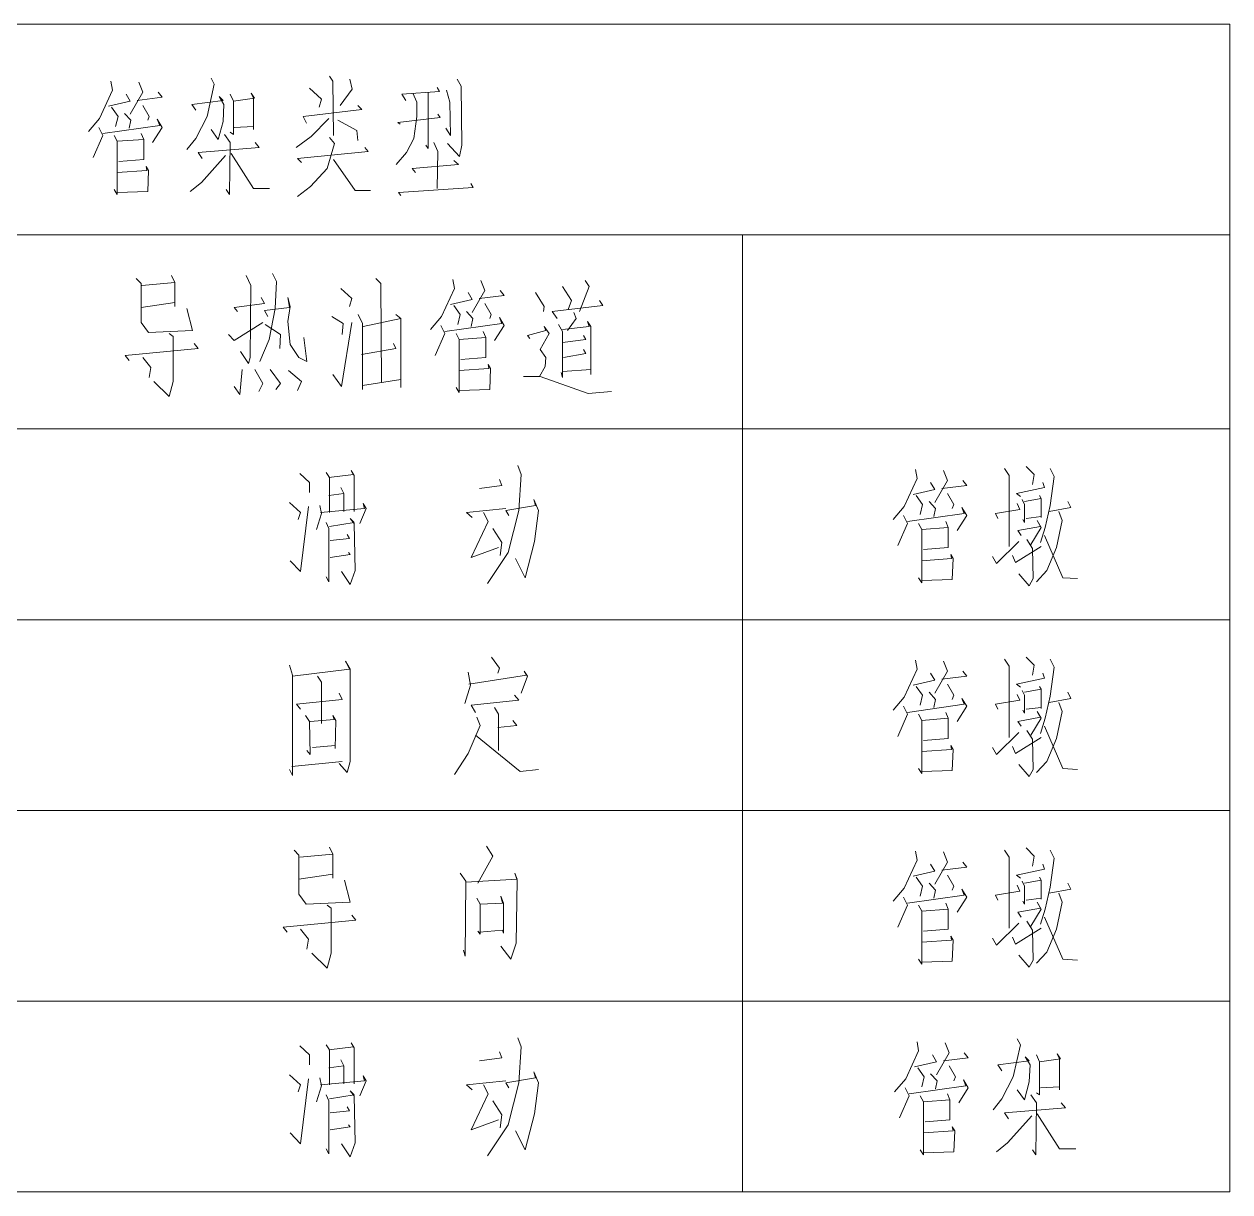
# Model space of a CAD drawing. Header units: millimetres. Extents: x 117 to 78452272, y 10 to 169749766.
# Drawn here: x 78435764 to 78440315, y 169715453 to 169719862 of the extents above; entities that cross this region are included whole.
import ezdxf

# ---------------------------------------------------------------- set-up
doc = ezdxf.new("R2010")
doc.units = ezdxf.units.MM

msp = doc.modelspace()

# ---------------------------------------------------------------- linework, layer by layer
at = {"color": 0, "lineweight": 0}
for points in [[(78431027.855, 169719861.631), (78440314.989, 169719861.631)], [(78440314.989, 169719861.631), (78440314.989, 169715452.914)], [(78440314.989, 169719861.631), (78440314.989, 169716172.977)], [(78436097.6, 169719611.698), (78436091.567, 169719645.741)], [(78436481.978, 169719634.537), (78436469.912, 169719656.945)], [(78436929.27, 169719645.741), (78436917.205, 169719664.701)], [(78436929.27, 169719645.741), (78436932.287, 169719441.486)], [(78437002.095, 169719615.577), (78436993.046, 169719653.497)], [(78437413.191, 169719626.781), (78437398.109, 169719653.497)], [(78436097.6, 169719611.698), (78436049.337, 169719505.693), (78436007.107, 169719456.568)], [(78436212.655, 169719604.373), (78436164.392, 169719521.206)], [(78436191.54, 169719573.778), (78436285.48, 169719585.412), (78436269.967, 169719604.373)], [(78436212.655, 169719604.373), (78436197.573, 169719641.863)], [(78436481.978, 169719634.537), (78436454.83, 169719513.449), (78436412.169, 169719430.282), (78436378.989, 169719388.483)], [(78436633.23, 169719581.534), (78436621.164, 169719600.495), (78436630.214, 169719581.534), (78436630.214, 169719464.325), (78436630.214, 169719475.529), (78436557.389, 169719471.65)], [(78436887.04, 169719577.656), (78436841.794, 169719619.455)], [(78437002.095, 169719615.577), (78436956.849, 169719554.817)], [(78437204.627, 169719573.778), (78437189.544, 169719596.616), (78437331.747, 169719607.82), (78437322.698, 169719622.902)], [(78437246.857, 169719566.452), (78437231.775, 169719600.495)], [(78437289.517, 169719392.361), (78437289.517, 169719604.373)], [(78437370.961, 169719566.452), (78437358.895, 169719611.698)], [(78437413.191, 169719626.781), (78437416.207, 169719403.996), (78437407.158, 169719362.197), (78437361.912, 169719411.322)], [(78436082.517, 169719551.37), (78436164.392, 169719570.33), (78436149.31, 169719596.616)], [(78436236.786, 169719513.449), (78436212.655, 169719554.817)], [(78436412.169, 169719536.288), (78436397.087, 169719558.696), (78436515.159, 169719573.778), (78436500.077, 169719588.86), (78436518.175, 169719558.696), (78436515.159, 169719494.489), (78436497.06, 169719426.404), (78436469.912, 169719464.325)], [(78436554.372, 169719570.33), (78436542.306, 169719596.616)], [(78436554.372, 169719570.33), (78436554.372, 169719445.364), (78436542.306, 169719453.121)], [(78436633.23, 169719581.534), (78436554.372, 169719570.33)], [(78436829.728, 169719487.163), (78436817.663, 169719513.449), (78437038.292, 169719539.735), (78437023.21, 169719554.817)], [(78436887.04, 169719577.656), (78436877.991, 169719547.492)], [(78437246.857, 169719566.452), (78437246.857, 169719513.449), (78437234.791, 169719430.282), (78437207.643, 169719377.279), (78437168.43, 169719332.033)], [(78437370.961, 169719566.452), (78437373.977, 169719441.486), (78437355.879, 169719468.203)], [(78436119.145, 169719513.449), (78436094.583, 169719547.492)], [(78436119.145, 169719513.449), (78436109.665, 169719475.529)], [(78436143.277, 169719524.653), (78436167.408, 169719498.367), (78436161.375, 169719468.203)], [(78436236.786, 169719513.449), (78436230.753, 169719498.367)], [(78437174.462, 169719490.611), (78437334.764, 169719509.571), (78437325.714, 169719521.206)], [(78436061.403, 169719441.486), (78436046.32, 169719471.65)], [(78436061.403, 169719449.243), (78436276, 169719479.407), (78436266.95, 169719502.245), (78436285.48, 169719471.65), (78436248.852, 169719415.2)], [(78436914.188, 169719505.693), (78436847.827, 169719437.608), (78436790.515, 169719396.24)], [(78437020.194, 169719460.446), (78436947.8, 169719498.367)], [(78437174.462, 169719490.611), (78437183.512, 169719483.285)], [(78436061.403, 169719441.486), (78436025.206, 169719358.319)], [(78436115.698, 169719419.078), (78436103.632, 169719441.486)], [(78436115.698, 169719419.078), (78436115.698, 169719218.702), (78436103.632, 169719237.662)], [(78436115.698, 169719419.078), (78436215.671, 169719426.404), (78436206.622, 169719449.243), (78436215.671, 169719426.404), (78436215.671, 169719350.993), (78436122.162, 169719343.237)], [(78436542.306, 169719415.2), (78436521.192, 169719445.364)], [(78436935.303, 169719411.322), (78436917.205, 169719434.16)], [(78437020.194, 169719460.446), (78437023.21, 169719422.526)], [(78436436.301, 169719354.441), (78436421.219, 169719377.279), (78436651.329, 169719396.24), (78436636.247, 169719415.2)], [(78436542.306, 169719415.2), (78436539.29, 169719218.702), (78436527.224, 169719237.662)], [(78436545.323, 169719373.401), (78436630.214, 169719241.109), (78436690.542, 169719241.109)], [(78436935.303, 169719411.322), (78436908.155, 169719316.951), (78436844.811, 169719248.866), (78436796.548, 169719210.945)], [(78436796.548, 169719354.441), (78437062.424, 169719381.158), (78437050.358, 169719396.24)], [(78437289.517, 169719392.361), (78437280.468, 169719403.996)], [(78437325.714, 169719381.158), (78437310.632, 169719415.2)], [(78437325.714, 169719381.158), (78437322.698, 169719241.109)], [(78436524.208, 169719366.075), (78436433.284, 169719263.948), (78436391.054, 169719229.905)], [(78436796.548, 169719354.441), (78436811.63, 169719339.359)], [(78437014.161, 169719233.784), (78436932.287, 169719350.993)], [(78437240.824, 169719301.869), (78437228.758, 169719316.951), (78437404.141, 169719332.033), (78437386.043, 169719347.115)], [(78436115.698, 169719301.869), (78436227.737, 169719309.194), (78436224.72, 169719324.277), (78436233.77, 169719309.194), (78436230.753, 169719229.905), (78436115.698, 169719226.027)], [(78437177.479, 169719226.027), (78437458.868, 169719244.988), (78437449.819, 169719260.07)], [(78437014.161, 169719233.784), (78437071.473, 169719233.784)], [(78437177.479, 169719226.027), (78437186.528, 169719214.823)], [(78433377.648, 169719065.726), (78440314.989, 169719065.726)], [(78438475.402, 169719065.726), (78438475.402, 169715452.914)], [(78436717.259, 169718890.343), (78436701.746, 169718920.507)], [(78436205.76, 169718882.586), (78436187.661, 169718901.546)], [(78436332.881, 169718886.464), (78436320.815, 169718912.75), (78436332.881, 169718886.464), (78436332.881, 169718795.541), (78436332.881, 169718810.623), (78436205.76, 169718791.662)], [(78436205.76, 169718882.586), (78436205.76, 169718735.212), (78436233.339, 169718697.292), (78436399.673, 169718705.048), (78436378.127, 169718788.215)], [(78436332.881, 169718886.464), (78436208.776, 169718874.829)], [(78436620.303, 169718874.829), (78436617.286, 169718602.921), (78436611.253, 169718580.082), (78436581.089, 169718625.328)], [(78436620.303, 169718874.829), (78436602.204, 169718912.75)], [(78436717.259, 169718890.343), (78436711.226, 169718788.215), (78436689.68, 169718671.006), (78436653.483, 169718587.838)], [(78437092.157, 169718901.546), (78437110.256, 169718882.586), (78437113.272, 169718508.119)], [(78437388.628, 169718863.626), (78437382.596, 169718897.668)], [(78437503.253, 169718856.3), (78437488.17, 169718893.79)], [(78437896.68, 169718871.382), (78437881.598, 169718893.79)], [(78436569.023, 169718776.58), (78436556.958, 169718791.662), (78436671.582, 169718807.175), (78436659.516, 169718829.583)], [(78436683.647, 169718758.051), (78436671.582, 169718780.459), (78436765.522, 169718791.662), (78436759.489, 169718829.583), (78436768.538, 169718795.541), (78436759.489, 169718739.09), (78436768.538, 169718652.045), (78436801.719, 169718602.921), (78436831.883, 169718587.838), (78436819.817, 169718678.331)], [(78436959.004, 169718863.626), (78437001.234, 169718825.705), (78436992.184, 169718795.541)], [(78437388.628, 169718863.626), (78437339.935, 169718758.051), (78437297.705, 169718708.495)], [(78437373.546, 169718803.297), (78437454.99, 169718822.258), (78437439.908, 169718848.544)], [(78437503.253, 169718856.3), (78437454.99, 169718773.133)], [(78437482.138, 169718825.705), (78437576.078, 169718837.34), (78437560.995, 169718856.3)], [(78437727.33, 169718795.541), (78437693.718, 169718848.544)], [(78437829.888, 169718818.379), (78437796.707, 169718871.382)], [(78437896.68, 169718871.382), (78437860.052, 169718776.58)], [(78437409.743, 169718765.377), (78437385.612, 169718799.419)], [(78437527.384, 169718765.377), (78437503.253, 169718807.175)], [(78437727.33, 169718795.541), (78437724.313, 169718776.58)], [(78437775.592, 169718750.294), (78437757.494, 169718776.58), (78437947.959, 169718799.419), (78437935.894, 169718818.379)], [(78437829.888, 169718818.379), (78437817.822, 169718784.337)], [(78436968.053, 169718731.334), (78436925.823, 169718758.051)], [(78437040.878, 169718731.334), (78437025.365, 169718765.377)], [(78437185.666, 169718750.294), (78437185.666, 169718489.589), (78437185.666, 169718519.754), (78437040.878, 169718496.915)], [(78437185.666, 169718750.294), (78437043.894, 169718720.13)], [(78437352, 169718701.17), (78437567.028, 169718731.334), (78437557.979, 169718754.173), (78437576.078, 169718724.008), (78437539.88, 169718667.127)], [(78437409.743, 169718765.377), (78437400.694, 169718727.456)], [(78437433.875, 169718776.58), (78437458.006, 169718750.294), (78437451.973, 169718720.13)], [(78437527.384, 169718765.377), (78437521.351, 169718750.294)], [(78437896.68, 169718720.13), (78437890.647, 169718739.09), (78437902.713, 169718720.13), (78437902.713, 169718538.714), (78437902.713, 169718557.674), (78437796.707, 169718549.918)], [(78437847.986, 169718750.294), (78437814.806, 169718705.048)], [(78437847.986, 169718750.294), (78437838.937, 169718773.133)], [(78436311.766, 169718693.413), (78436326.848, 169718682.209), (78436326.848, 169718511.997), (78436311.766, 169718455.547), (78436254.454, 169718511.997)], [(78436556.958, 169718667.127), (78436665.549, 169718735.212)], [(78436732.341, 169718689.966), (78436674.598, 169718727.456)], [(78436962.02, 169718493.037), (78437001.234, 169718735.212)], [(78436968.053, 169718731.334), (78436965.037, 169718689.966)], [(78437040.878, 169718731.334), (78437040.878, 169718481.833)], [(78437352, 169718693.413), (78437315.803, 169718610.246)], [(78437352, 169718693.413), (78437336.918, 169718724.008)], [(78437406.727, 169718671.006), (78437394.661, 169718693.413)], [(78437406.727, 169718671.006), (78437506.269, 169718678.331), (78437497.22, 169718701.17), (78437506.269, 169718678.331), (78437506.269, 169718602.921), (78437412.76, 169718595.164)], [(78437672.603, 169718674.884), (78437663.554, 169718686.088), (78437733.362, 169718705.048), (78437727.33, 169718720.13), (78437745.428, 169718693.413), (78437712.247, 169718633.085), (78437733.362, 169718602.921), (78437730.346, 169718568.878), (78437709.231, 169718530.957), (78437648.472, 169718530.957), (78437712.247, 169718530.957), (78437893.664, 169718466.751), (78437981.14, 169718474.507)], [(78437796.707, 169718701.17), (78437781.625, 169718727.456)], [(78437796.707, 169718701.17), (78437796.707, 169718527.079), (78437790.674, 169718546.039)], [(78437896.68, 169718720.13), (78437796.707, 169718708.495)], [(78436160.514, 169718591.286), (78436145.432, 169718610.246), (78436420.788, 169718636.963), (78436405.706, 169718655.923)], [(78436556.958, 169718667.127), (78436535.412, 169718689.966)], [(78436732.341, 169718689.966), (78436729.325, 169718636.963)], [(78437167.568, 169718636.963), (78437158.518, 169718655.923)], [(78437406.727, 169718671.006), (78437406.727, 169718470.629), (78437394.661, 169718489.589)], [(78437884.614, 169718671.006), (78437796.707, 169718659.371)], [(78437884.614, 169718671.006), (78437875.565, 169718686.088)], [(78436211.793, 169718602.921), (78436242.388, 169718565), (78436236.355, 169718527.079)], [(78437167.568, 169718636.963), (78437037.431, 169718614.124)], [(78437799.724, 169718602.921), (78437884.614, 169718618.003), (78437875.565, 169718633.085)], [(78436578.073, 169718462.872), (78436587.122, 169718557.674)], [(78436665.549, 169718504.671), (78436635.385, 169718557.674)], [(78436732.341, 169718504.671), (78436692.697, 169718557.674)], [(78436762.505, 169718553.796), (78436810.768, 169718511.997), (78436795.686, 169718477.955)], [(78437406.727, 169718553.796), (78437518.335, 169718561.122), (78437515.318, 169718576.204), (78437524.367, 169718561.122), (78437521.351, 169718481.833), (78437406.727, 169718477.955)], [(78436962.02, 169718493.037), (78436928.839, 169718538.714)], [(78436578.073, 169718462.872), (78436556.958, 169718493.037)], [(78436665.549, 169718504.671), (78436650.467, 169718474.507)], [(78436732.341, 169718504.671), (78436714.243, 169718481.833)], [(78431027.855, 169718333.597), (78440314.989, 169718333.597)], [(78437639.853, 169718161.23), (78437627.357, 169718195.273)], [(78439575.966, 169718161.23), (78439545.801, 169718191.394)], [(78436804.735, 169718165.108), (78436840.932, 169718131.066), (78436840.932, 169718093.145)], [(78436916.774, 169718150.026), (78436904.708, 169718168.987)], [(78436913.757, 169718150.026), (78437007.266, 169718161.23), (78436998.217, 169718176.312), (78437010.283, 169718157.352), (78437010.283, 169718021.182)], [(78436916.774, 169718150.026), (78436916.774, 169718017.735)], [(78437639.853, 169718161.23), (78437630.804, 169718025.06), (78437591.16, 169717866.483), (78437512.733, 169717749.273)], [(78439134.275, 169718146.148), (78439086.012, 169718040.142), (78439043.782, 169717991.018)], [(78439134.275, 169718146.148), (78439128.242, 169718180.191)], [(78439249.33, 169718138.392), (78439234.248, 169718176.312)], [(78439482.026, 169718157.352), (78439463.927, 169718184.069)], [(78439482.026, 169718157.352), (78439482.026, 169717888.89)], [(78439575.966, 169718161.23), (78439569.933, 169718123.309)], [(78439651.376, 169718153.474), (78439636.294, 169718044.021), (78439618.195, 169717960.854), (78439600.097, 169717903.972)], [(78439651.376, 169718153.474), (78439636.294, 169718184.069)], [(78436971.069, 169718089.267), (78436959.004, 169718112.106), (78436971.069, 169718089.267), (78436971.069, 169718021.182)], [(78437567.028, 169718119.431), (78437482.568, 169718108.227)], [(78437567.028, 169718119.431), (78437557.979, 169718142.27)], [(78439119.193, 169718085.82), (78439201.067, 169718104.349), (78439185.554, 169718131.066)], [(78439249.33, 169718138.392), (78439201.067, 169718055.224)], [(78439228.215, 169718108.227), (78439321.724, 169718119.431), (78439306.642, 169718138.392)], [(78439524.686, 169718078.063), (78439509.173, 169718089.267), (78439615.179, 169718112.106), (78439609.146, 169718131.066)], [(78436807.752, 169718017.735), (78436765.522, 169718055.224)], [(78436971.069, 169718089.267), (78436913.757, 169718081.941)], [(78437594.176, 169718006.1), (78437582.11, 169718025.06), (78437694.149, 169718044.021), (78437688.116, 169718066.859), (78437706.215, 169718025.06), (78437691.133, 169717907.851), (78437654.935, 169717771.681), (78437618.307, 169717843.644)], [(78439155.39, 169718047.899), (78439131.259, 169718081.941)], [(78439179.521, 169718059.103), (78439204.084, 169718032.817), (78439198.051, 169718002.222)], [(78439273.462, 169718047.899), (78439249.33, 169718089.267)], [(78439539.768, 169718047.899), (78439530.719, 169718066.859)], [(78439539.768, 169718059.103), (78439603.113, 169718070.307), (78439597.081, 169718081.941), (78439603.113, 169718070.307), (78439603.113, 169717998.774), (78439603.113, 169718002.222), (78439545.801, 169717994.896)], [(78439633.278, 169718021.182), (78439715.152, 169718036.264), (78439703.086, 169718059.103)], [(78436807.752, 169718017.735), (78436798.702, 169717991.018)], [(78436807.752, 169717794.519), (78436837.916, 169718040.142)], [(78436886.179, 169718013.856), (78436868.08, 169717953.097)], [(78436886.179, 169718013.856), (78436880.146, 169718044.021)], [(78436883.162, 169718017.735), (78437049.496, 169718032.817), (78437043.464, 169718051.777), (78437055.529, 169718032.817), (78437031.398, 169717975.936)], [(78437454.99, 169717998.774), (78437433.875, 169718017.735), (78437582.11, 169718032.817)], [(78437515.749, 169717983.692), (78437497.651, 169718017.735)], [(78439098.078, 169717983.692), (78439312.675, 169718013.856), (78439303.626, 169718036.264), (78439321.724, 169718006.1), (78439285.527, 169717949.65)], [(78439155.39, 169718047.899), (78439146.341, 169718009.978)], [(78439273.462, 169718047.899), (78439267.429, 169718032.817)], [(78439439.796, 169717994.896), (78439430.746, 169718013.856), (78439521.67, 169718028.939), (78439512.19, 169718051.777)], [(78439539.768, 169718047.899), (78439539.768, 169717979.814), (78439533.736, 169717991.018)], [(78439681.54, 169717987.139), (78439669.475, 169718021.182)], [(78436904.708, 169717979.814), (78436913.757, 169717956.975), (78436913.757, 169717756.599), (78436904.708, 169717775.559)], [(78436916.774, 169717964.732), (78437010.283, 169717979.814), (78436995.201, 169717994.896), (78437010.283, 169717975.936), (78437013.299, 169717798.398), (78436995.201, 169717745.395), (78436962.02, 169717794.519)], [(78437515.749, 169717983.692), (78437451.973, 169717847.522), (78437554.963, 169717885.443)], [(78439098.078, 169717975.936), (78439061.881, 169717892.769)], [(78439098.078, 169717975.936), (78439082.996, 169718006.1)], [(78439152.374, 169717953.097), (78439140.308, 169717975.936)], [(78439152.374, 169717953.097), (78439252.347, 169717960.854), (78439243.297, 169717983.692), (78439252.347, 169717960.854), (78439252.347, 169717885.443), (78439158.407, 169717877.687)], [(78439527.703, 169717930.689), (78439515.206, 169717949.65), (78439600.097, 169717964.732), (78439588.031, 169717987.139), (78439603.113, 169717960.854), (78439563.9, 169717896.647)], [(78439681.54, 169717987.139), (78439660.425, 169717885.443), (78439624.228, 169717798.398), (78439585.015, 169717756.599)], [(78436992.184, 169717919.055), (78436919.79, 169717911.729)], [(78436992.184, 169717919.055), (78436983.135, 169717934.568)], [(78437567.028, 169717903.972), (78437533.848, 169717956.975)], [(78439152.374, 169717953.097), (78439152.374, 169717752.72), (78439140.308, 169717771.681)], [(78439684.988, 169717771.681), (78439615.179, 169717930.689)], [(78437567.028, 169717903.972), (78437560.995, 169717854.848)], [(78439418.681, 169717851.4), (78439433.763, 169717824.684), (78439518.653, 169717907.851)], [(78439494.091, 169717854.848), (78439506.157, 169717828.562), (78439603.113, 169717888.89)], [(78439569.933, 169717881.565), (78439572.949, 169717768.233), (78439557.867, 169717741.517), (78439518.653, 169717786.763)], [(78439569.933, 169717881.565), (78439548.818, 169717915.607)], [(78436807.752, 169717794.519), (78436768.538, 169717835.887)], [(78436995.201, 169717858.726), (78436919.79, 169717847.522)], [(78436995.201, 169717858.726), (78436989.168, 169717866.483)], [(78439152.374, 169717835.887), (78439264.412, 169717843.644), (78439261.396, 169717858.726), (78439270.445, 169717843.644), (78439267.429, 169717764.355), (78439152.374, 169717760.477)], [(78439684.988, 169717771.681), (78439739.283, 169717768.233)], [(78431027.855, 169717613.103), (78440314.989, 169717613.103)], [(78437557.979, 169717429.532), (78437527.815, 169717471.331)], [(78439482.026, 169717437.289), (78439463.927, 169717463.575)], [(78439575.966, 169717441.167), (78439545.801, 169717471.331)], [(78439651.376, 169717433.411), (78439636.294, 169717463.575)], [(78436777.587, 169717403.246), (78436765.522, 169717441.167)], [(78436992.184, 169717426.085), (78436777.587, 169717399.368)], [(78436992.184, 169717426.085), (78436977.102, 169717456.249), (78436995.201, 169717426.085), (78436995.201, 169717078.335), (78436983.135, 169717036.536), (78436952.971, 169717070.578)], [(78437557.979, 169717429.532), (78437551.946, 169717411.003)], [(78437660.968, 169717403.246), (78437651.919, 169717418.328), (78437663.985, 169717399.368), (78437639.853, 169717335.161)], [(78439134.275, 169717426.085), (78439086.012, 169717320.079), (78439043.782, 169717270.955)], [(78439134.275, 169717426.085), (78439128.242, 169717460.127)], [(78439249.33, 169717418.328), (78439201.067, 169717335.161)], [(78439228.215, 169717388.164), (78439321.724, 169717399.368), (78439306.642, 169717418.328)], [(78439249.33, 169717418.328), (78439234.248, 169717456.249)], [(78439482.026, 169717437.289), (78439482.026, 169717168.827)], [(78439575.966, 169717441.167), (78439569.933, 169717403.246)], [(78439651.376, 169717433.411), (78439636.294, 169717323.957), (78439618.195, 169717240.79), (78439600.097, 169717183.909)], [(78436777.587, 169717403.246), (78436777.587, 169717025.332), (78436765.522, 169717047.739)], [(78436886.179, 169717376.96), (78436871.097, 169717399.368)], [(78436886.179, 169717376.96), (78436886.179, 169717221.83)], [(78437448.957, 169717365.326), (78437439.908, 169717414.45)], [(78437660.968, 169717403.246), (78437442.924, 169717369.204)], [(78439119.193, 169717365.326), (78439201.067, 169717384.286), (78439185.554, 169717411.003)], [(78439524.686, 169717358), (78439509.173, 169717369.204), (78439615.179, 169717392.042), (78439609.146, 169717411.003)], [(78436807.752, 169717274.833), (78436792.67, 169717293.793), (78436965.037, 169717312.323), (78436952.971, 169717335.161)], [(78437448.957, 169717365.326), (78437427.842, 169717297.241)], [(78437467.486, 169717263.198), (78437451.973, 169717289.915), (78437630.804, 169717308.875), (78437615.291, 169717327.836)], [(78439155.39, 169717327.836), (78439131.259, 169717361.447)], [(78439155.39, 169717327.836), (78439146.341, 169717289.915)], [(78439179.521, 169717339.04), (78439204.084, 169717312.323), (78439198.051, 169717282.159)], [(78439273.462, 169717327.836), (78439249.33, 169717369.204)], [(78439273.462, 169717327.836), (78439267.429, 169717312.323)], [(78439439.796, 169717274.833), (78439430.746, 169717293.793), (78439521.67, 169717308.875), (78439512.19, 169717331.283)], [(78439539.768, 169717327.836), (78439530.719, 169717346.365)], [(78439539.768, 169717327.836), (78439539.768, 169717259.751), (78439533.736, 169717270.955)], [(78439539.768, 169717339.04), (78439603.113, 169717350.244), (78439597.081, 169717361.447), (78439603.113, 169717350.244), (78439603.113, 169717278.28), (78439603.113, 169717282.159), (78439545.801, 169717274.833)], [(78439633.278, 169717301.119), (78439715.152, 169717316.201), (78439703.086, 169717339.04)], [(78437554.963, 169717255.873), (78437539.88, 169717282.159)], [(78439098.078, 169717255.873), (78439082.996, 169717286.037)], [(78439098.078, 169717263.198), (78439312.675, 169717293.793), (78439303.626, 169717316.201), (78439321.724, 169717286.037), (78439285.527, 169717229.156)], [(78439681.54, 169717267.076), (78439669.475, 169717301.119)], [(78436840.932, 169717229.156), (78436825.85, 169717251.994)], [(78436934.872, 169717236.912), (78436843.949, 169717229.156)], [(78436934.872, 169717236.912), (78436928.839, 169717251.994), (78436940.905, 169717233.034), (78436937.889, 169717127.459), (78436937.889, 169717138.663), (78436852.998, 169717130.907)], [(78437485.585, 169717214.074), (78437473.519, 169717244.669)], [(78437554.963, 169717255.873), (78437554.963, 169717119.703)], [(78439098.078, 169717255.873), (78439061.881, 169717172.705)], [(78439152.374, 169717233.034), (78439140.308, 169717255.873)], [(78439152.374, 169717233.034), (78439252.347, 169717240.79), (78439243.297, 169717263.198), (78439252.347, 169717240.79), (78439252.347, 169717164.949), (78439158.407, 169717157.623)], [(78439527.703, 169717210.626), (78439515.206, 169717229.156), (78439600.097, 169717244.669), (78439588.031, 169717267.076), (78439603.113, 169717240.79), (78439563.9, 169717176.584)], [(78439681.54, 169717267.076), (78439660.425, 169717164.949), (78439624.228, 169717078.335), (78439585.015, 169717036.536)], [(78436840.932, 169717229.156), (78436843.949, 169717104.62), (78436831.883, 169717119.703)], [(78437485.585, 169717214.074), (78437439.908, 169717108.499), (78437388.628, 169717028.779)], [(78437551.946, 169717206.748), (78437624.34, 169717214.074), (78437609.258, 169717233.034)], [(78439152.374, 169717233.034), (78439152.374, 169717032.657), (78439140.308, 169717051.618)], [(78439569.933, 169717161.502), (78439548.818, 169717195.113)], [(78439684.988, 169717051.618), (78439615.179, 169717210.626)], [(78437467.486, 169717176.584), (78437636.837, 169717040.414), (78437706.215, 169717047.739)], [(78439418.681, 169717130.907), (78439433.763, 169717104.62), (78439518.653, 169717187.788)], [(78439494.091, 169717134.785), (78439506.157, 169717108.499), (78439603.113, 169717168.827)], [(78439569.933, 169717161.502), (78439572.949, 169717047.739), (78439557.867, 169717021.453), (78439518.653, 169717066.7)], [(78439152.374, 169717115.824), (78439264.412, 169717123.581), (78439261.396, 169717138.663), (78439270.445, 169717123.581), (78439267.429, 169717044.292), (78439152.374, 169717040.414)], [(78436774.571, 169717059.374), (78436965.037, 169717078.335)], [(78439684.988, 169717051.618), (78439739.283, 169717047.739)], [(78431027.855, 169716893.04), (78440314.989, 169716893.04)], [(78436801.719, 169716724.551), (78436783.62, 169716743.512)], [(78436928.839, 169716728.43), (78436916.774, 169716754.716), (78436928.839, 169716728.43), (78436928.839, 169716637.506), (78436928.839, 169716653.019), (78436801.719, 169716634.059)], [(78437533.848, 169716720.673), (78437509.716, 169716758.594)], [(78439134.275, 169716705.591), (78439128.242, 169716739.633)], [(78439249.33, 169716698.265), (78439234.248, 169716736.186)], [(78439482.026, 169716717.226), (78439463.927, 169716743.512)], [(78439575.966, 169716720.673), (78439545.801, 169716751.268)], [(78439651.376, 169716713.347), (78439636.294, 169716743.512)], [(78436801.719, 169716724.551), (78436801.719, 169716577.177), (78436828.867, 169716539.257), (78436995.201, 169716547.013), (78436974.086, 169716630.18)], [(78436928.839, 169716728.43), (78436804.735, 169716717.226)], [(78437533.848, 169716720.673), (78437476.536, 169716618.977)], [(78439134.275, 169716705.591), (78439086.012, 169716600.016), (78439043.782, 169716550.892)], [(78439119.193, 169716645.262), (78439201.067, 169716664.223), (78439185.554, 169716690.509)], [(78439249.33, 169716698.265), (78439201.067, 169716615.098)], [(78439228.215, 169716668.101), (78439321.724, 169716679.305), (78439306.642, 169716698.265)], [(78439482.026, 169716717.226), (78439482.026, 169716448.764)], [(78439524.686, 169716637.506), (78439509.173, 169716649.141), (78439615.179, 169716671.548), (78439609.146, 169716690.509)], [(78439575.966, 169716720.673), (78439569.933, 169716683.183)], [(78439651.376, 169716713.347), (78439636.294, 169716603.894), (78439618.195, 169716520.727), (78439600.097, 169716463.846)], [(78437431.289, 169716626.302), (78437409.743, 169716656.466)], [(78437431.289, 169716622.424), (78437624.771, 169716634.059), (78437615.722, 169716656.466), (78437624.771, 169716630.18), (78437621.755, 169716391.883), (78437600.64, 169716331.555), (78437564.012, 169716380.679)], [(78439273.462, 169716607.342), (78439249.33, 169716649.141)], [(78437431.289, 169716626.302), (78437428.273, 169716342.758), (78437422.24, 169716365.597)], [(78439155.39, 169716607.342), (78439131.259, 169716641.384)], [(78439155.39, 169716607.342), (78439146.341, 169716569.852)], [(78439179.521, 169716618.977), (78439204.084, 169716592.26), (78439198.051, 169716562.095)], [(78439273.462, 169716607.342), (78439267.429, 169716592.26)], [(78439439.796, 169716554.339), (78439430.746, 169716573.299), (78439521.67, 169716588.381), (78439512.19, 169716611.22)], [(78439539.768, 169716607.342), (78439530.719, 169716626.302)], [(78439539.768, 169716607.342), (78439539.768, 169716539.257), (78439533.736, 169716550.892)], [(78439539.768, 169716618.977), (78439603.113, 169716630.18), (78439597.081, 169716641.384), (78439603.113, 169716630.18), (78439603.113, 169716558.217), (78439603.113, 169716562.095), (78439545.801, 169716554.339)], [(78439633.278, 169716581.056), (78439715.152, 169716596.138), (78439703.086, 169716618.977)], [(78437485.585, 169716539.257), (78437473.519, 169716562.095)], [(78437485.585, 169716539.257), (78437570.045, 169716543.135), (78437564.012, 169716569.852), (78437573.061, 169716543.135), (78437573.061, 169716429.804), (78437570.045, 169716441.008), (78437482.568, 169716433.682)], [(78439098.078, 169716535.809), (78439082.996, 169716565.974)], [(78439098.078, 169716543.135), (78439312.675, 169716573.299), (78439303.626, 169716596.138), (78439321.724, 169716565.974), (78439285.527, 169716509.093)], [(78439681.54, 169716547.013), (78439669.475, 169716581.056)], [(78436907.725, 169716535.809), (78436922.807, 169716524.175), (78436922.807, 169716353.962), (78436907.725, 169716297.512), (78436849.982, 169716353.962)], [(78437485.585, 169716539.257), (78437485.585, 169716425.925), (78437476.536, 169716437.56)], [(78439098.078, 169716535.809), (78439061.881, 169716452.642)], [(78439152.374, 169716512.971), (78439140.308, 169716535.809)], [(78439152.374, 169716512.971), (78439152.374, 169716312.594), (78439140.308, 169716331.555)], [(78439152.374, 169716512.971), (78439252.347, 169716520.727), (78439243.297, 169716543.135), (78439252.347, 169716520.727), (78439252.347, 169716444.886), (78439158.407, 169716437.56)], [(78439527.703, 169716490.132), (78439515.206, 169716509.093), (78439600.097, 169716524.175), (78439588.031, 169716547.013), (78439603.113, 169716520.727), (78439563.9, 169716456.09)], [(78439681.54, 169716547.013), (78439660.425, 169716444.886), (78439624.228, 169716357.84), (78439585.015, 169716316.472)], [(78436756.473, 169716433.682), (78436741.39, 169716452.642), (78437016.316, 169716478.928), (78437001.234, 169716497.889)], [(78439418.681, 169716410.843), (78439433.763, 169716384.557), (78439518.653, 169716467.725)], [(78439569.933, 169716441.008), (78439548.818, 169716475.05)], [(78439684.988, 169716331.555), (78439615.179, 169716490.132)], [(78436807.752, 169716444.886), (78436837.916, 169716406.965), (78436831.883, 169716369.475)], [(78439152.374, 169716395.761), (78439264.412, 169716403.518), (78439261.396, 169716418.6), (78439270.445, 169716403.518), (78439267.429, 169716323.798), (78439152.374, 169716320.351)], [(78439494.091, 169716414.722), (78439506.157, 169716388.005), (78439603.113, 169716448.764)], [(78439569.933, 169716441.008), (78439572.949, 169716327.676), (78439557.867, 169716301.39), (78439518.653, 169716346.637)], [(78439684.988, 169716331.555), (78439739.283, 169716327.676)], [(78431027.855, 169716172.977), (78440314.989, 169716172.977)], [(78431027.855, 169716172.977), (78438475.402, 169716172.977)], [(78436916.774, 169715989.406), (78436904.708, 169716008.366)], [(78436913.757, 169715989.406), (78437007.266, 169716000.61), (78436998.217, 169716015.692), (78437010.283, 169715996.732), (78437010.283, 169715860.993)], [(78437639.853, 169716000.61), (78437627.357, 169716034.652)], [(78439140.308, 169715985.528), (78439134.275, 169716019.57)], [(78439255.363, 169715978.202), (78439240.281, 169716015.692)], [(78439524.686, 169716008.366), (78439497.108, 169715887.279), (78439454.878, 169715804.112), (78439421.697, 169715762.743)], [(78439524.686, 169716008.366), (78439512.19, 169716030.774)], [(78436804.735, 169716004.488), (78436840.932, 169715970.446), (78436840.932, 169715932.525)], [(78436916.774, 169715989.406), (78436916.774, 169715857.114)], [(78437639.853, 169716000.61), (78437630.804, 169715864.44), (78437591.16, 169715705.862), (78437512.733, 169715588.653)], [(78437567.028, 169715959.242), (78437557.979, 169715981.65)], [(78439140.308, 169715985.528), (78439092.045, 169715879.522), (78439049.815, 169715830.397)], [(78439125.226, 169715925.199), (78439207.1, 169715944.16), (78439192.018, 169715970.446)], [(78439255.363, 169715978.202), (78439207.1, 169715895.035)], [(78439234.248, 169715947.607), (78439327.757, 169715959.242), (78439312.675, 169715978.202)], [(78439454.878, 169715910.117), (78439439.796, 169715932.525), (78439557.867, 169715947.607), (78439542.785, 169715962.689), (78439560.884, 169715932.525), (78439557.867, 169715868.318), (78439539.768, 169715800.233), (78439512.19, 169715838.154)], [(78439597.081, 169715944.16), (78439585.015, 169715970.446)], [(78439675.507, 169715955.364), (78439663.442, 169715974.324), (78439672.491, 169715955.364), (78439672.491, 169715838.154), (78439672.491, 169715849.358), (78439600.097, 169715845.911)], [(78436971.069, 169715929.078), (78436913.757, 169715921.321)], [(78436971.069, 169715929.078), (78436959.004, 169715951.485), (78436971.069, 169715929.078), (78436971.069, 169715860.993)], [(78437567.028, 169715959.242), (78437482.568, 169715947.607)], [(78439161.423, 169715887.279), (78439137.292, 169715921.321)], [(78439279.494, 169715887.279), (78439255.363, 169715929.078)], [(78439597.081, 169715944.16), (78439597.081, 169715819.194), (78439585.015, 169715826.95)], [(78439675.507, 169715955.364), (78439597.081, 169715944.16)], [(78436807.752, 169715857.114), (78436765.522, 169715895.035)], [(78436807.752, 169715633.899), (78436837.916, 169715879.522)], [(78436886.179, 169715853.236), (78436880.146, 169715883.4)], [(78436883.162, 169715857.114), (78437049.496, 169715872.197), (78437043.464, 169715891.157), (78437055.529, 169715872.197), (78437031.398, 169715815.315)], [(78437454.99, 169715838.154), (78437433.875, 169715857.114), (78437582.11, 169715872.197)], [(78437594.176, 169715845.911), (78437582.11, 169715864.44), (78437694.149, 169715883.4), (78437688.116, 169715906.239), (78437706.215, 169715864.44), (78437691.133, 169715747.23), (78437654.935, 169715611.491), (78437618.307, 169715683.024)], [(78439104.111, 169715823.072), (78439318.708, 169715853.236), (78439309.659, 169715876.075), (78439327.757, 169715845.911), (78439291.56, 169715789.029)], [(78439161.423, 169715887.279), (78439152.374, 169715849.358)], [(78439185.554, 169715898.482), (78439210.117, 169715872.197), (78439204.084, 169715842.032)], [(78439279.494, 169715887.279), (78439273.462, 169715872.197)], [(78436807.752, 169715857.114), (78436798.702, 169715830.397)], [(78436886.179, 169715853.236), (78436868.08, 169715792.908)], [(78436916.774, 169715804.112), (78437010.283, 169715819.194), (78436995.201, 169715834.276), (78437010.283, 169715815.315), (78437013.299, 169715637.777), (78436995.201, 169715584.775), (78436962.02, 169715633.899)], [(78437515.749, 169715823.072), (78437497.651, 169715857.114)], [(78439104.111, 169715815.315), (78439089.029, 169715845.911)], [(78436904.708, 169715819.194), (78436913.757, 169715796.355), (78436913.757, 169715596.409), (78436904.708, 169715614.939)], [(78437515.749, 169715823.072), (78437451.973, 169715686.902), (78437554.963, 169715724.823)], [(78437567.028, 169715743.783), (78437533.848, 169715796.355)], [(78439104.111, 169715815.315), (78439067.914, 169715732.148)], [(78439158.407, 169715792.908), (78439146.341, 169715815.315)], [(78439158.407, 169715792.908), (78439158.407, 169715592.531), (78439146.341, 169715611.491)], [(78439158.407, 169715792.908), (78439258.379, 169715800.233), (78439249.33, 169715823.072), (78439258.379, 169715800.233), (78439258.379, 169715724.823), (78439164.439, 169715717.066)], [(78439479.009, 169715728.701), (78439463.927, 169715751.109), (78439694.037, 169715770.069), (78439678.524, 169715789.029)], [(78439585.015, 169715789.029), (78439563.9, 169715819.194)], [(78439585.015, 169715789.029), (78439581.998, 169715592.531), (78439569.933, 169715611.491)], [(78436992.184, 169715758.865), (78436919.79, 169715751.109)], [(78436992.184, 169715758.865), (78436983.135, 169715773.947)], [(78437567.028, 169715743.783), (78437560.995, 169715694.658)], [(78439566.916, 169715739.905), (78439475.993, 169715637.777), (78439433.763, 169715603.735)], [(78439588.031, 169715747.23), (78439672.491, 169715614.939), (78439733.25, 169715614.939)], [(78436995.201, 169715698.106), (78436919.79, 169715686.902)], [(78436995.201, 169715698.106), (78436989.168, 169715705.862)], [(78439158.407, 169715675.698), (78439270.445, 169715683.024), (78439267.429, 169715698.106), (78439276.478, 169715683.024), (78439273.462, 169715603.735), (78439158.407, 169715599.857)], [(78436807.752, 169715633.899), (78436768.538, 169715675.698)], [(78431027.855, 169715452.914), (78440314.989, 169715452.914)], [(78431027.855, 169715452.914), (78438475.402, 169715452.914)]]:
    msp.add_lwpolyline(points, dxfattribs=at)
msp.add_lwpolyline([(78437167.568, 169718765.377), (78437185.666, 169718750.294)], close=True, dxfattribs=at)

doc.saveas('drawing.dxf')
